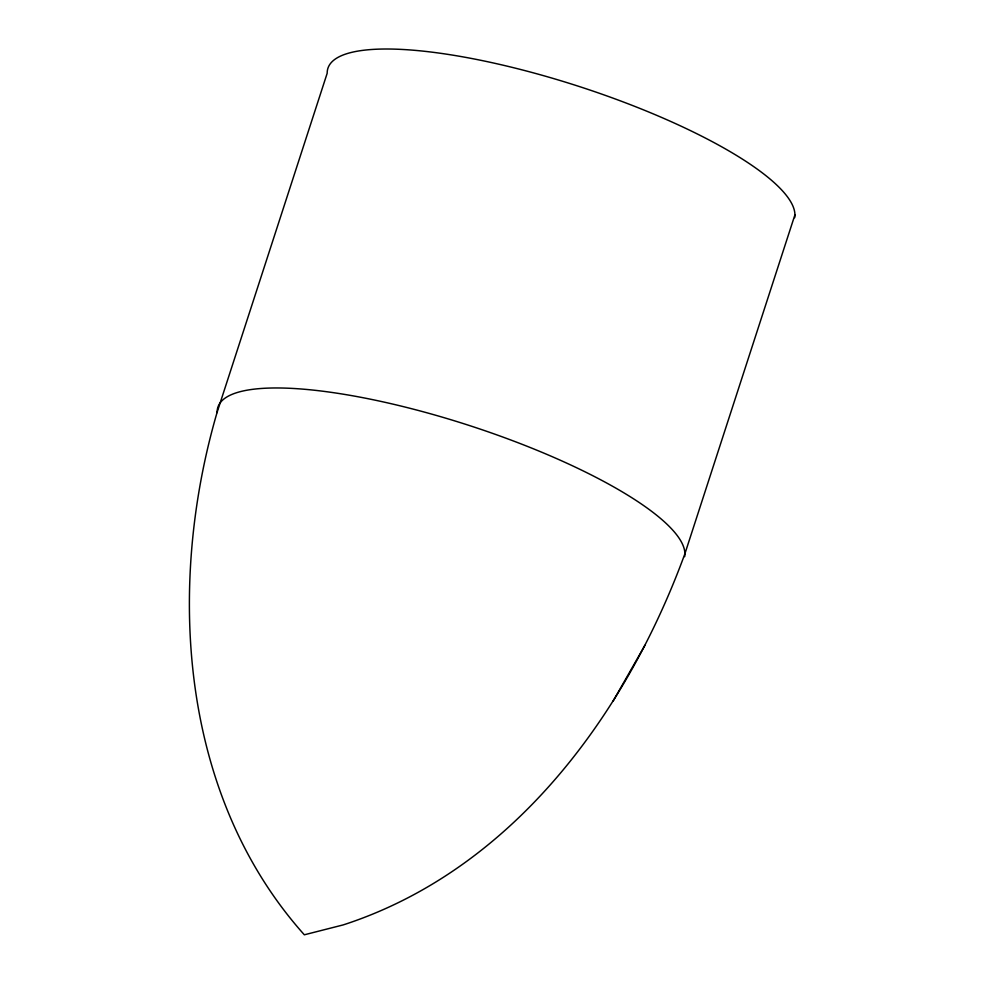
<?xml version="1.0" encoding="UTF-8"?>
<svg xmlns="http://www.w3.org/2000/svg" width="984" height="984" viewBox="0 0 984 984"><rect width="100%" height="100%" fill="white"/><g stroke="black" fill="none" stroke-linecap="round" stroke-linejoin="round"><path stroke-width="1.48" d="M216.997 412.665L327.18 73.259A245.114 60.331 18 0 1 566.218 82.385A245.114 60.331 18 0 1 794.691 217.722M684.753 554.213L794.937 214.807M684.901 553.758C625.947 714.851 512.098 870.065 343.195 924.911L304.339 934.8C179.285 795.047 166.554 585.677 217.144 412.21A245.114 60.331 18 0 1 456.17 421.337A245.114 60.331 18 0 1 684.655 556.673M613.069 701.198L644.914 645.319"/></g></svg>
